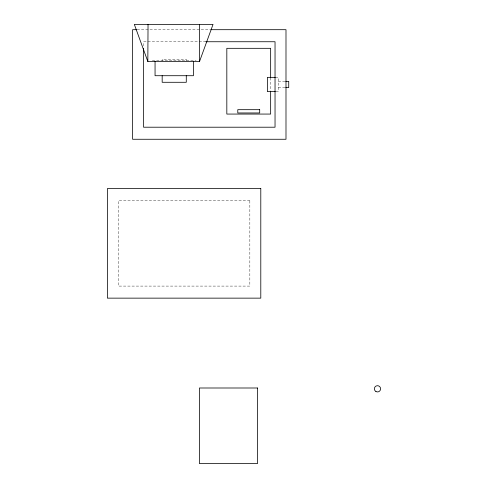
<?xml version="1.0" encoding="UTF-8"?>
<svg xmlns="http://www.w3.org/2000/svg" width="488" height="488" viewBox="0 0 488 488"><rect width="100%" height="100%" fill="white"/><g stroke="black" fill="none" stroke-linecap="round" stroke-linejoin="round"><path stroke-width="0.37" stroke-dasharray="2.44 1.83" d="M137.146 29.689L210.054 29.689M205.875 41.742L143.551 41.742L143.551 46.281M152.317 60.372L196.145 60.372M275.403 77.354L278.325 77.354L278.325 91.598L275.403 91.598M278.325 81.356L285.016 81.356M278.325 87.602L285.016 87.602M270.651 77.787L270.651 90.634M186.282 60.738L186.282 59.274L162.175 59.274L162.175 60.738M249.838 200.623L118.346 200.623L118.346 286.09L249.838 286.09L249.838 200.623"/><path stroke-width="0.73" d="M147.827 61.47L134.334 24.4L213.03 24.4L199.537 61.47L147.827 61.47L148.041 24.4M136.39 29.689L132.59 29.689L132.59 139.263L285.992 139.263L285.992 29.689L210.81 29.689M205.875 41.742L275.037 41.742L275.037 127.209L143.551 127.209L143.551 48.55M275.403 77.354L267.369 77.354L267.369 91.598L275.403 91.598M285.761 81.356L288.731 81.356L288.731 87.602L285.761 87.602M270.651 77.787L270.651 48.318L226.822 48.318L226.822 114.064L270.651 114.064L270.651 91.39M199.537 24.4L199.537 61.47M193.407 61.47L193.407 75.713L155.056 75.713L155.056 61.47M186.282 75.713L186.282 82.289L162.175 82.289L162.175 75.713M259.695 109.678L237.784 109.678L237.784 112.966L259.695 112.966L259.695 109.678M260.793 188.569L107.391 188.569L107.391 298.144L260.793 298.144L260.793 188.569M257.505 387.997L199.433 387.997L199.433 463.6L257.505 463.6L257.505 387.997M375.925 391.522A3.123 3.123 0 0 0 380.61 388.814A3.123 3.123 0 0 0 375.925 386.112A3.123 3.123 0 0 0 375.925 391.522"/></g></svg>
